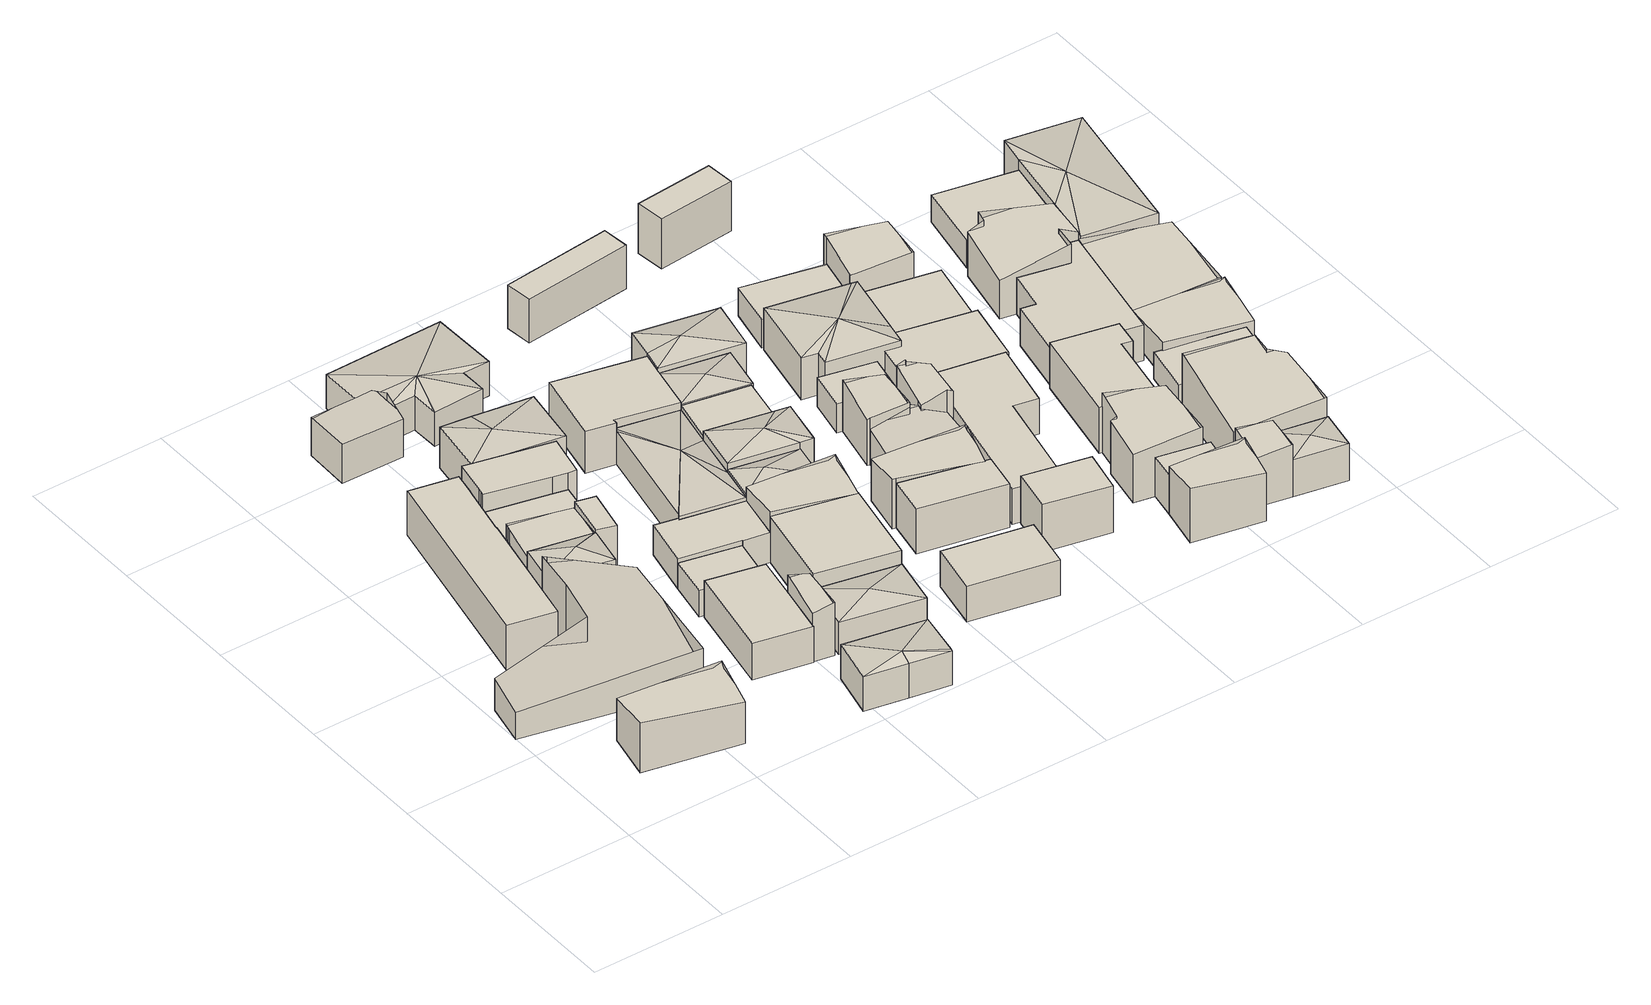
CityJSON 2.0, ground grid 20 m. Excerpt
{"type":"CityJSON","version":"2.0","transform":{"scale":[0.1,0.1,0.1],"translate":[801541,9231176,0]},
"CityObjects":{
"building1":{"type":"Building","attributes":{"Building Type":"Residential","Roof Shape":"gable","Roof Material":"Concrete Glazed Tile","Roof Material Code":1,"Roof Direction":"west","Building Height":6.69,"Roof Slope":25.1,"Footprint Area":105.8,"Solar PV Capacity Low":13.25,"Solar PV Capacity High":17.4,"Solar Annual Energy Low":19101,"Solar Annual Energy High":25174,"Suitable PV Area":79.08},"geometry":[{"type":"MultiSurface","lod":"2.2","boundaries":[[[0,1,2,3]],[[3,2,4,5]],[[2,1,6,4]],[[1,0,7,6]],[[0,3,5,7]],[[5,4,6,7]]]}]},
"building2":{"type":"Building","attributes":{"Building Type":"Residential","Roof Shape":"gable","Roof Material":"Concrete Glazed Tile","Roof Material Code":1,"Roof Direction":"west","Building Height":4.43,"Roof Slope":33.4,"Footprint Area":355.49,"Solar PV Capacity Low":44.51,"Solar PV Capacity High":58.46,"Solar Annual Energy Low":64182,"Solar Annual Energy High":84586,"Suitable PV Area":265.73},"geometry":[{"type":"MultiSurface","lod":"2.2","boundaries":[[[8,9,10,11,12,13,14,15,16]],[[16,15,17,18]],[[15,14,19,17]],[[14,13,20,19]],[[13,12,21,20]],[[12,11,22,21]],[[11,10,23,22]],[[10,9,24,23]],[[9,8,25,24]],[[8,16,18,25]],[[18,17,19,20,21,22,23,24,25]]]}]},
"building3":{"type":"Building","attributes":{"Building Type":"Residential","Roof Shape":"flat","Roof Material":"Clay Tile Shingle","Roof Material Code":3,"Roof Direction":"west","Building Height":7.06,"Roof Slope":10.5,"Footprint Area":215.89,"Solar PV Capacity Low":27.03,"Solar PV Capacity High":35.5,"Solar Annual Energy Low":38977,"Solar Annual Energy High":51369,"Suitable PV Area":161.38},"geometry":[{"type":"MultiSurface","lod":"2.2","boundaries":[[[26,27,28,29,30,31,32,33]],[[33,32,34,35]],[[32,31,36,34]],[[31,30,37,36]],[[30,29,38,37]],[[29,28,39,38]],[[28,27,40,39]],[[27,26,41,40]],[[26,33,35,41]],[[35,34,36,37,38,39,40,41]]]}]},
"building4":{"type":"Building","attributes":{"Building Type":"Residential","Roof Shape":"hip","Roof Material":"Concrete Glazed Tile","Roof Material Code":1,"Roof Direction":"west","Building Height":6.57,"Roof Slope":27.1,"Footprint Area":57.23,"Solar PV Capacity Low":7.17,"Solar PV Capacity High":9.41,"Solar Annual Energy Low":10333,"Solar Annual Energy High":13618,"Suitable PV Area":42.78},"geometry":[{"type":"MultiSurface","lod":"2.2","boundaries":[[[42,9,8,43,44]],[[44,43,45,46]],[[43,8,47,45]],[[8,9,48,47]],[[9,42,49,48]],[[42,44,46,49]],[[46,45,50]],[[45,47,50]],[[47,48,50]],[[48,49,50]],[[49,46,50]]]}]},
"building5":{"type":"Building","attributes":{"Building Type":"Residential","Roof Shape":"gable","Roof Material":"Concrete Glazed Tile","Roof Material Code":1,"Roof Direction":"west","Building Height":5.82,"Roof Slope":25.2,"Footprint Area":61.76,"Solar PV Capacity Low":7.73,"Solar PV Capacity High":10.16,"Solar Annual Energy Low":11151,"Solar Annual Energy High":14696,"Suitable PV Area":46.17},"geometry":[{"type":"MultiSurface","lod":"2.2","boundaries":[[[51,52,53,42,44,54,55]],[[55,54,56,57]],[[54,44,58,56]],[[44,42,59,58]],[[42,53,60,59]],[[53,52,61,60]],[[52,51,62,61]],[[51,55,57,62]],[[57,56,58,59,60,61,62]]]}]},
"building6":{"type":"Building","attributes":{"Building Type":"Residential","Roof Shape":"flat","Roof Material":"Concrete Glazed Tile","Roof Material Code":1,"Roof Direction":"west","Building Height":4.02,"Roof Slope":11.9,"Footprint Area":81.6,"Solar PV Capacity Low":10.22,"Solar PV Capacity High":13.42,"Solar Annual Energy Low":14732,"Solar Annual Energy High":19416,"Suitable PV Area":61},"geometry":[{"type":"MultiSurface","lod":"2.2","boundaries":[[[53,52,51,55,54,63,64,65,66,67,68,29,28,27,26]],[[26,27,69,70]],[[27,28,71,69]],[[28,29,72,71]],[[29,68,73,72]],[[68,67,74,73]],[[67,66,75,74]],[[66,65,76,75]],[[65,64,77,76]],[[64,63,78,77]],[[63,54,79,78]],[[54,55,80,79]],[[55,51,81,80]],[[51,52,82,81]],[[52,53,83,82]],[[53,26,70,83]],[[70,69,71,72,73,74,75,76,77,78,79,80,81,82,83]]]}]},
"building7":{"type":"Building","attributes":{"Building Type":"Residential","Roof Shape":"gable","Roof Material":"Concrete Glazed Tile","Roof Material Code":1,"Roof Direction":"west","Building Height":6.14,"Roof Slope":31.1,"Footprint Area":64.23,"Solar PV Capacity Low":8.04,"Solar PV Capacity High":10.56,"Solar Annual Energy Low":11595,"Solar Annual Energy High":15282,"Suitable PV Area":48.01},"geometry":[{"type":"MultiSurface","lod":"2.2","boundaries":[[[84,85,86,87,88,89]],[[89,88,90,91]],[[88,87,92,90]],[[87,86,93,92]],[[86,85,94,93]],[[85,84,95,94]],[[84,89,91,95]],[[91,90,92,93,94,95]]]}]},
"building8":{"type":"Building","attributes":{"Building Type":"Residential","Roof Shape":"shed","Roof Material":"Concrete Glazed Tile","Roof Material Code":1,"Roof Direction":"west","Building Height":5.7,"Roof Slope":10.2,"Footprint Area":121.26,"Solar PV Capacity Low":15.18,"Solar PV Capacity High":19.94,"Solar Annual Energy Low":21894,"Solar Annual Energy High":28854,"Suitable PV Area":90.65},"geometry":[{"type":"MultiSurface","lod":"2.2","boundaries":[[[96,97,98,99,100,101]],[[101,100,102,103]],[[100,99,104,102]],[[99,98,105,104]],[[98,97,106,105]],[[97,96,107,106]],[[96,101,103,107]],[[103,102,104,105,106,107]]]}]},
"building9":{"type":"Building","attributes":{"Building Type":"Residential","Roof Shape":"shed","Roof Material":"Concrete Glazed Tile","Roof Material Code":1,"Roof Direction":"west","Building Height":6.89,"Roof Slope":18.2,"Footprint Area":19.38,"Solar PV Capacity Low":2.43,"Solar PV Capacity High":3.19,"Solar Annual Energy Low":3499,"Solar Annual Energy High":4611,"Suitable PV Area":14.49},"geometry":[{"type":"MultiSurface","lod":"2.2","boundaries":[[[63,54,44,43,108,109]],[[109,108,110,111]],[[108,43,112,110]],[[43,44,113,112]],[[44,54,114,113]],[[54,63,115,114]],[[63,109,111,115]],[[111,110,112,113,114,115]]]}]},
"building10":{"type":"Building","attributes":{"Building Type":"Residential","Roof Shape":"shed","Roof Material":"Concrete Aluminum Tile","Roof Material Code":2,"Roof Direction":"west","Building Height":6.65,"Roof Slope":12.5,"Footprint Area":84.47,"Solar PV Capacity Low":10.58,"Solar PV Capacity High":13.89,"Solar Annual Energy Low":15250,"Solar Annual Energy High":20098,"Suitable PV Area":63.14},"geometry":[{"type":"MultiSurface","lod":"2.2","boundaries":[[[116,117,68,67,66,65,64,118,119]],[[119,118,120,121]],[[118,64,122,120]],[[64,65,123,122]],[[65,66,124,123]],[[66,67,125,124]],[[67,68,126,125]],[[68,117,127,126]],[[117,116,128,127]],[[116,119,121,128]],[[121,120,122,123,124,125,126,127,128]]]}]},
"building11":{"type":"Building","attributes":{"Building Type":"Residential","Roof Shape":"hip","Roof Material":"Concrete Glazed Tile","Roof Material Code":1,"Roof Direction":"west","Building Height":5.45,"Roof Slope":24.4,"Footprint Area":88.25,"Solar PV Capacity Low":11.05,"Solar PV Capacity High":14.51,"Solar Annual Energy Low":15933,"Solar Annual Energy High":20999,"Suitable PV Area":65.97},"geometry":[{"type":"MultiSurface","lod":"2.2","boundaries":[[[129,130,131,132,133,134]],[[134,133,135,136]],[[133,132,137,135]],[[132,131,138,137]],[[131,130,139,138]],[[130,129,140,139]],[[129,134,136,140]],[[136,135,141]],[[135,137,141]],[[137,138,141]],[[138,139,141]],[[139,140,141]],[[140,136,141]]]}]},
"building12":{"type":"Building","attributes":{"Building Type":"Residential","Roof Shape":"gable","Roof Material":"Concrete Glazed Tile","Roof Material Code":1,"Roof Direction":"west","Building Height":7.85,"Roof Slope":25.3,"Footprint Area":23.07,"Solar PV Capacity Low":2.89,"Solar PV Capacity High":3.79,"Solar Annual Energy Low":4166,"Solar Annual Energy High":5490,"Suitable PV Area":17.25},"geometry":[{"type":"MultiSurface","lod":"2.2","boundaries":[[[99,142,143,100]],[[100,143,144,145]],[[143,142,146,144]],[[142,99,147,146]],[[99,100,145,147]],[[144,146,147,145]]]}]},
"building13":{"type":"Building","attributes":{"Building Type":"Residential","Roof Shape":"shed","Roof Material":"Clay Tile Shingle","Roof Material Code":3,"Roof Direction":"west","Building Height":4.04,"Roof Slope":15.4,"Footprint Area":56.49,"Solar PV Capacity Low":7.07,"Solar PV Capacity High":9.29,"Solar Annual Energy Low":10199,"Solar Annual Energy High":13441,"Suitable PV Area":42.23},"geometry":[{"type":"MultiSurface","lod":"2.2","boundaries":[[[148,149,150,151]],[[151,150,152,153]],[[150,149,154,152]],[[149,148,155,154]],[[148,151,153,155]],[[153,152,154,155]]]}]},
"building14":{"type":"Building","attributes":{"Building Type":"Residential","Roof Shape":"hip","Roof Material":"Concrete Glazed Tile","Roof Material Code":1,"Roof Direction":"west","Building Height":6.58,"Roof Slope":21.3,"Footprint Area":118.36,"Solar PV Capacity Low":14.82,"Solar PV Capacity High":19.46,"Solar Annual Energy Low":21368,"Solar Annual Energy High":28162,"Suitable PV Area":88.47},"geometry":[{"type":"MultiSurface","lod":"2.2","boundaries":[[[116,156,157,158,159]],[[159,158,160,161]],[[158,157,162,160]],[[157,156,163,162]],[[156,116,164,163]],[[116,159,161,164]],[[161,160,165]],[[160,162,165]],[[162,163,165]],[[163,164,165]],[[164,161,165]]]}]},
"building15":{"type":"Building","attributes":{"Building Type":"Residential","Roof Shape":"flat","Roof Material":"Concrete Glazed Tile","Roof Material Code":1,"Roof Direction":"west","Building Height":4.78,"Roof Slope":14.8,"Footprint Area":93.23,"Solar PV Capacity Low":11.67,"Solar PV Capacity High":15.33,"Solar Annual Energy Low":16832,"Solar Annual Energy High":22184,"Suitable PV Area":69.69},"geometry":[{"type":"MultiSurface","lod":"2.2","boundaries":[[[166,167,168,169,170,148,151,171]],[[171,151,172,173]],[[151,148,174,172]],[[148,170,175,174]],[[170,169,176,175]],[[169,168,177,176]],[[168,167,178,177]],[[167,166,179,178]],[[166,171,173,179]],[[173,172,174,175,176,177,178,179]]]}]},
"building16":{"type":"Building","attributes":{"Building Type":"Residential","Roof Shape":"hip","Roof Material":"Concrete Glazed Tile","Roof Material Code":1,"Roof Direction":"west","Building Height":5.08,"Roof Slope":22,"Footprint Area":92.69,"Solar PV Capacity Low":11.61,"Solar PV Capacity High":15.24,"Solar Annual Energy Low":16734,"Solar Annual Energy High":22054,"Suitable PV Area":69.28},"geometry":[{"type":"MultiSurface","lod":"2.2","boundaries":[[[180,181,182,183]],[[183,182,184,185]],[[182,181,186,184]],[[181,180,187,186]],[[180,183,185,187]],[[185,184,188]],[[184,186,188]],[[186,187,188]],[[187,185,188]]]}]},
"building17":{"type":"Building","attributes":{"Building Type":"Residential","Roof Shape":"hip","Roof Material":"Concrete Glazed Tile","Roof Material Code":1,"Roof Direction":"west","Building Height":5.54,"Roof Slope":21.5,"Footprint Area":207.56,"Solar PV Capacity Low":25.99,"Solar PV Capacity High":34.13,"Solar Annual Energy Low":37474,"Solar Annual Energy High":49387,"Suitable PV Area":155.15},"geometry":[{"type":"MultiSurface","lod":"2.2","boundaries":[[[189,190,191,192,193,88,87,86,194,195]],[[195,194,196,197]],[[194,86,198,196]],[[86,87,199,198]],[[87,88,200,199]],[[88,193,201,200]],[[193,192,202,201]],[[192,191,203,202]],[[191,190,204,203]],[[190,189,205,204]],[[189,195,197,205]],[[197,196,206]],[[196,198,206]],[[198,199,206]],[[199,200,206]],[[200,201,206]],[[201,202,206]],[[202,203,206]],[[203,204,206]],[[204,205,206]],[[205,197,206]]]}]},
"building18":{"type":"Building","attributes":{"Building Type":"Residential","Roof Shape":"shed","Roof Material":"Concrete Glazed Tile","Roof Material Code":1,"Roof Direction":"west","Building Height":7.16,"Roof Slope":13,"Footprint Area":160.78,"Solar PV Capacity Low":20.13,"Solar PV Capacity High":26.44,"Solar Annual Energy Low":29027,"Solar Annual Energy High":38256,"Suitable PV Area":120.18},"geometry":[{"type":"MultiSurface","lod":"2.2","boundaries":[[[207,166,180,208,209]],[[209,208,210,211]],[[208,180,212,210]],[[180,166,213,212]],[[166,207,214,213]],[[207,209,211,214]],[[210,212,213,214,211]]]}]},
"building19":{"type":"Building","attributes":{"Building Type":"Residential","Roof Shape":"hip","Roof Material":"Concrete Glazed Tile","Roof Material Code":1,"Roof Direction":"west","Building Height":5.3,"Roof Slope":27.3,"Footprint Area":182.98,"Solar PV Capacity Low":22.91,"Solar PV Capacity High":30.09,"Solar Annual Energy Low":33035,"Solar Annual Energy High":43538,"Suitable PV Area":136.77},"geometry":[{"type":"MultiSurface","lod":"2.2","boundaries":[[[215,216,217,169,168,167,218,219,220]],[[220,219,221,222]],[[219,218,223,221]],[[218,167,224,223]],[[167,168,225,224]],[[168,169,226,225]],[[169,217,227,226]],[[217,216,228,227]],[[216,215,229,228]],[[215,220,222,229]],[[222,221,230]],[[221,223,230]],[[223,224,230]],[[224,225,230]],[[225,226,230]],[[226,227,230]],[[227,228,230]],[[228,229,230]],[[229,222,230]]]}]},
"building20":{"type":"Building","attributes":{"Building Type":"Residential","Roof Shape":"gable","Roof Material":"Concrete Glazed Tile","Roof Material Code":1,"Roof Direction":"west","Building Height":6.99,"Roof Slope":26.6,"Footprint Area":88.4,"Solar PV Capacity Low":11.07,"Solar PV Capacity High":14.54,"Solar Annual Energy Low":15960,"Solar Annual Energy High":21034,"Suitable PV Area":66.08},"geometry":[{"type":"MultiSurface","lod":"2.2","boundaries":[[[231,167,166,209]],[[209,166,232,233]],[[166,167,234,232]],[[167,231,235,234]],[[231,209,233,235]],[[233,232,234,235]]]}]},
"building21":{"type":"Building","attributes":{"Building Type":"Residential","Roof Shape":"shed","Roof Material":"Concrete Aluminum Tile","Roof Material Code":2,"Roof Direction":"west","Building Height":6.49,"Roof Slope":10.9,"Footprint Area":142.57,"Solar PV Capacity Low":17.85,"Solar PV Capacity High":23.45,"Solar Annual Energy Low":25741,"Solar Annual Energy High":33924,"Suitable PV Area":106.57},"geometry":[{"type":"MultiSurface","lod":"2.2","boundaries":[[[217,216,215,220,236,237,238,239]],[[239,238,240,241]],[[238,237,242,240]],[[237,236,243,242]],[[236,220,244,243]],[[220,215,245,244]],[[215,216,246,245]],[[216,217,247,246]],[[217,239,241,247]],[[241,240,242,243,244,245,246,247]]]}]},
"building22":{"type":"Building","attributes":{"Building Type":"Residential","Roof Shape":"hip","Roof Material":"Concrete Glazed Tile","Roof Material Code":1,"Roof Direction":"west","Building Height":5.78,"Roof Slope":25.3,"Footprint Area":56.94,"Solar PV Capacity Low":7.13,"Solar PV Capacity High":9.36,"Solar Annual Energy Low":10280,"Solar Annual Energy High":13549,"Suitable PV Area":42.56},"geometry":[{"type":"MultiSurface","lod":"2.2","boundaries":[[[167,248,249,218]],[[218,249,250,251]],[[249,248,252,250]],[[248,167,253,252]],[[167,218,251,253]],[[251,250,254]],[[250,252,254]],[[252,253,254]],[[253,251,254]]]}]},
"building23":{"type":"Building","attributes":{"Building Type":"Residential","Roof Shape":"flat","Roof Material":"Concrete Aluminum Tile","Roof Material Code":2,"Roof Direction":"west","Building Height":5.65,"Roof Slope":5.9,"Footprint Area":103.56,"Solar PV Capacity Low":12.97,"Solar PV Capacity High":17.03,"Solar Annual Energy Low":18697,"Solar Annual Energy High":24641,"Suitable PV Area":77.41},"geometry":[{"type":"MultiSurface","lod":"2.2","boundaries":[[[255,256,257,258]],[[258,257,259,260]],[[257,256,261,259]],[[256,255,262,261]],[[255,258,260,262]],[[260,259,261,262]]]}]},
"building24":{"type":"Building","attributes":{"Building Type":"Residential","Roof Shape":"hip","Roof Material":"Clay Tile Shingle","Roof Material Code":3,"Roof Direction":"west","Building Height":6.78,"Roof Slope":28.6,"Footprint Area":86.03,"Solar PV Capacity Low":10.77,"Solar PV Capacity High":14.15,"Solar Annual Energy Low":15532,"Solar Annual Energy High":20470,"Suitable PV Area":64.31},"geometry":[{"type":"MultiSurface","lod":"2.2","boundaries":[[[263,219,218,249,264,265]],[[265,264,266,267]],[[264,249,268,266]],[[249,218,269,268]],[[218,219,270,269]],[[219,263,271,270]],[[263,265,267,271]],[[267,266,272]],[[266,268,272]],[[268,269,272]],[[269,270,272]],[[270,271,272]],[[271,267,272]]]}]},
"building25":{"type":"Building","attributes":{"Building Type":"Residential","Roof Shape":"flat","Roof Material":"Clay Tile Shingle","Roof Material Code":3,"Roof Direction":"west","Building Height":6,"Roof Slope":7.5,"Footprint Area":67.59,"Solar PV Capacity Low":8.46,"Solar PV Capacity High":11.11,"Solar Annual Energy Low":12202,"Solar Annual Energy High":16082,"Suitable PV Area":50.52},"geometry":[{"type":"MultiSurface","lod":"2.2","boundaries":[[[215,219,263,273]],[[273,263,274,275]],[[263,219,276,274]],[[219,215,277,276]],[[215,273,275,277]],[[275,274,276,277]]]}]},
"building26":{"type":"Building","attributes":{"Building Type":"Residential","Roof Shape":"hip","Roof Material":"Concrete Glazed Tile","Roof Material Code":1,"Roof Direction":"west","Building Height":6.05,"Roof Slope":22.8,"Footprint Area":70.48,"Solar PV Capacity Low":8.82,"Solar PV Capacity High":11.59,"Solar Annual Energy Low":12725,"Solar Annual Energy High":16770,"Suitable PV Area":52.68},"geometry":[{"type":"MultiSurface","lod":"2.2","boundaries":[[[236,220,278,279]],[[279,278,280,281]],[[278,220,282,280]],[[220,236,283,282]],[[236,279,281,283]],[[281,280,284]],[[280,282,284]],[[282,283,284]],[[283,281,284]]]}]},
"building27":{"type":"Building","attributes":{"Building Type":"Residential","Roof Shape":"shed","Roof Material":"Concrete Glazed Tile","Roof Material Code":1,"Roof Direction":"west","Building Height":6.94,"Roof Slope":17.4,"Footprint Area":75.15,"Solar PV Capacity Low":9.41,"Solar PV Capacity High":12.36,"Solar Annual Energy Low":13567,"Solar Annual Energy High":17881,"Suitable PV Area":56.17},"geometry":[{"type":"MultiSurface","lod":"2.2","boundaries":[[[285,286,287,288,289]],[[289,288,290,291]],[[288,287,292,290]],[[287,286,293,292]],[[286,285,294,293]],[[285,289,291,294]],[[291,290,292,293,294]]]}]},
"building28":{"type":"Building","attributes":{"Building Type":"Residential","Roof Shape":"gable","Roof Material":"Concrete Glazed Tile","Roof Material Code":1,"Roof Direction":"west","Building Height":6.67,"Roof Slope":28.4,"Footprint Area":82.58,"Solar PV Capacity Low":10.34,"Solar PV Capacity High":13.58,"Solar Annual Energy Low":14909,"Solar Annual Energy High":19649,"Suitable PV Area":61.73},"geometry":[{"type":"MultiSurface","lod":"2.2","boundaries":[[[295,296,297,286,285,298,299,300]],[[300,299,301,302]],[[299,298,303,301]],[[298,285,304,303]],[[285,286,305,304]],[[286,297,306,305]],[[297,296,307,306]],[[296,295,308,307]],[[295,300,302,308]],[[302,301,303,304,305,306,307,308]]]}]},
"building29":{"type":"Building","attributes":{"Building Type":"Residential","Roof Shape":"hip","Roof Material":"Clay Tile Shingle","Roof Material Code":3,"Roof Direction":"west","Building Height":6.92,"Roof Slope":23.6,"Footprint Area":96.58,"Solar PV Capacity Low":12.09,"Solar PV Capacity High":15.88,"Solar Annual Energy Low":17437,"Solar Annual Energy High":22980,"Suitable PV Area":72.19},"geometry":[{"type":"MultiSurface","lod":"2.2","boundaries":[[[309,237,236,310,311]],[[311,310,312,313]],[[310,236,314,312]],[[236,237,315,314]],[[237,309,316,315]],[[309,311,313,316]],[[313,312,317]],[[312,314,317]],[[314,315,317]],[[315,316,317]],[[316,313,317]]]}]},
"building30":{"type":"Building","attributes":{"Building Type":"Residential","Roof Shape":"flat","Roof Material":"Concrete Glazed Tile","Roof Material Code":1,"Roof Direction":"west","Building Height":6.98,"Roof Slope":9.2,"Footprint Area":66.19,"Solar PV Capacity Low":8.29,"Solar PV Capacity High":10.88,"Solar Annual Energy Low":11950,"Solar Annual Energy High":15749,"Suitable PV Area":49.48},"geometry":[{"type":"MultiSurface","lod":"2.2","boundaries":[[[318,319,320,321]],[[321,320,322,323]],[[320,319,324,322]],[[319,318,325,324]],[[318,321,323,325]],[[323,322,324,325]]]}]},
"building31":{"type":"Building","attributes":{"Building Type":"Residential","Roof Shape":"gable","Roof Material":"Concrete Glazed Tile","Roof Material Code":1,"Roof Direction":"west","Building Height":5.05,"Roof Slope":34.6,"Footprint Area":72.7,"Solar PV Capacity Low":9.1,"Solar PV Capacity High":11.96,"Solar Annual Energy Low":13125,"Solar Annual Energy High":17298,"Suitable PV Area":54.34},"geometry":[{"type":"MultiSurface","lod":"2.2","boundaries":[[[326,327,328,295,300,299,329,330,331,332]],[[332,331,333,334]],[[331,330,335,333]],[[330,329,336,335]],[[329,299,337,336]],[[299,300,338,337]],[[300,295,339,338]],[[295,328,340,339]],[[328,327,341,340]],[[327,326,342,341]],[[326,332,334,342]],[[334,333,335,336,337,338,339,340,341,342]]]}]},
"building32":{"type":"Building","attributes":{"Building Type":"Residential","Roof Shape":"gable","Roof Material":"Concrete Glazed Tile","Roof Material Code":1,"Roof Direction":"west","Building Height":7.26,"Roof Slope":34.9,"Footprint Area":44.49,"Solar PV Capacity Low":5.57,"Solar PV Capacity High":7.32,"Solar Annual Energy Low":8032,"Solar Annual Energy High":10586,"Suitable PV Area":33.26},"geometry":[{"type":"MultiSurface","lod":"2.2","boundaries":[[[343,344,328,327,326,345]],[[345,326,346,347]],[[326,327,348,346]],[[327,328,349,348]],[[328,344,350,349]],[[344,343,351,350]],[[343,345,347,351]],[[347,346,348,349,350,351]]]}]},
"building33":{"type":"Building","attributes":{"Building Type":"Residential","Roof Shape":"shed","Roof Material":"Concrete Glazed Tile","Roof Material Code":1,"Roof Direction":"west","Building Height":7.5,"Roof Slope":10.8,"Footprint Area":64.25,"Solar PV Capacity Low":8.05,"Solar PV Capacity High":10.57,"Solar Annual Energy Low":11601,"Solar Annual Energy High":15289,"Suitable PV Area":48.03},"geometry":[{"type":"MultiSurface","lod":"2.2","boundaries":[[[352,353,354,355]],[[355,354,356,357]],[[354,353,358,356]],[[353,352,359,358]],[[352,355,357,359]],[[357,356,358,359]]]}]},
"building34":{"type":"Building","attributes":{"Building Type":"Residential","Roof Shape":"shed","Roof Material":"Concrete Glazed Tile","Roof Material Code":1,"Roof Direction":"west","Building Height":4.59,"Roof Slope":10.4,"Footprint Area":49.31,"Solar PV Capacity Low":6.17,"Solar PV Capacity High":8.11,"Solar Annual Energy Low":8902,"Solar Annual Energy High":11733,"Suitable PV Area":36.86},"geometry":[{"type":"MultiSurface","lod":"2.2","boundaries":[[[360,361,362,363]],[[363,362,364,365]],[[362,361,366,364]],[[361,360,367,366]],[[360,363,365,367]],[[365,364,366,367]]]}]},
"building35":{"type":"Building","attributes":{"Building Type":"Residential","Roof Shape":"gable","Roof Material":"Concrete Glazed Tile","Roof Material Code":1,"Roof Direction":"west","Building Height":7.29,"Roof Slope":32,"Footprint Area":32.22,"Solar PV Capacity Low":4.03,"Solar PV Capacity High":5.3,"Solar Annual Energy Low":5817,"Solar Annual Energy High":7666,"Suitable PV Area":24.08},"geometry":[{"type":"MultiSurface","lod":"2.2","boundaries":[[[332,331,330,368,369,370,371,362]],[[362,371,372,373]],[[371,370,374,372]],[[370,369,375,374]],[[369,368,376,375]],[[368,377,376]],[[368,330,378,377]],[[330,331,379,378]],[[331,332,380,379]],[[332,362,373,380]],[[373,372,374,375,376,377,378,379,380]]]}]},
"building36":{"type":"Building","attributes":{"Building Type":"Residential","Roof Shape":"flat","Roof Material":"Concrete Glazed Tile","Roof Material Code":1,"Roof Direction":"west","Building Height":5.69,"Roof Slope":7.1,"Footprint Area":215.66,"Solar PV Capacity Low":27,"Solar PV Capacity High":35.46,"Solar Annual Energy Low":38935,"Solar Annual Energy High":51314,"Suitable PV Area":161.2},"geometry":[{"type":"MultiSurface","lod":"2.2","boundaries":[[[381,369,368,382,383,384,385]],[[385,384,386,387]],[[384,383,388,386]],[[383,382,389,388]],[[382,368,390,389]],[[368,369,391,390]],[[369,381,392,391]],[[381,385,387,392]],[[387,386,388,389,390,391,392]]]}]},
"building37":{"type":"Building","attributes":{"Building Type":"Residential","Roof Shape":"hip","Roof Material":"Clay Tile Shingle","Roof Material Code":3,"Roof Direction":"west","Building Height":6.66,"Roof Slope":27.1,"Footprint Area":166.88,"Solar PV Capacity Low":20.89,"Solar PV Capacity High":27.44,"Solar Annual Energy Low":30129,"Solar Annual Energy High":39707,"Suitable PV Area":124.74},"geometry":[{"type":"MultiSurface","lod":"2.2","boundaries":[[[393,394,395,396,397,398,399,400]],[[400,399,401,402]],[[399,398,403,401]],[[398,397,404,403]],[[397,396,405,404]],[[396,395,406,405]],[[395,394,407,406]],[[394,393,408,407]],[[393,400,402,408]],[[402,401,409]],[[401,403,409]],[[403,404,409]],[[404,405,409]],[[405,406,409]],[[406,407,409]],[[407,408,409]],[[408,402,409]]]}]},
"building38":{"type":"Building","attributes":{"Building Type":"Residential","Roof Shape":"shed","Roof Material":"Clay Tile Shingle","Roof Material Code":3,"Roof Direction":"west","Building Height":4.37,"Roof Slope":10.6,"Footprint Area":86.73,"Solar PV Capacity Low":10.86,"Solar PV Capacity High":14.26,"Solar Annual Energy Low":15659,"Solar Annual Energy High":20638,"Suitable PV Area":64.83},"geometry":[{"type":"MultiSurface","lod":"2.2","boundaries":[[[410,411,412,413]],[[413,412,414,415]],[[412,411,416,414]],[[411,410,417,416]],[[410,413,415,417]],[[415,414,416,417]]]}]},
"building39":{"type":"Building","attributes":{"Building Type":"Residential","Roof Shape":"gable","Roof Material":"Concrete Glazed Tile","Roof Material Code":1,"Roof Direction":"west","Building Height":7.66,"Roof Slope":32,"Footprint Area":67.61,"Solar PV Capacity Low":8.46,"Solar PV Capacity High":11.12,"Solar Annual Energy Low":12206,"Solar Annual Energy High":16086,"Suitable PV Area":50.54},"geometry":[{"type":"MultiSurface","lod":"2.2","boundaries":[[[418,419,420,421]],[[421,420,422,423]],[[420,419,424,422]],[[419,418,425,424]],[[418,421,423,425]],[[423,422,424,425]]]}]},
"building40":{"type":"Building","attributes":{"Building Type":"Residential","Roof Shape":"shed","Roof Material":"Concrete Glazed Tile","Roof Material Code":1,"Roof Direction":"west","Building Height":6.19,"Roof Slope":14.9,"Footprint Area":31.23,"Solar PV Capacity Low":3.91,"Solar PV Capacity High":5.14,"Solar Annual Energy Low":5638,"Solar Annual Energy High":7431,"Suitable PV Area":23.34},"geometry":[{"type":"MultiSurface","lod":"2.2","boundaries":[[[426,418,427,428]],[[428,427,429,430]],[[427,418,431,429]],[[418,426,432,431]],[[426,428,430,432]],[[430,429,431,432]]]}]},
"building41":{"type":"Building","attributes":{"Building Type":"Residential","Roof Shape":"shed","Roof Material":"Concrete Glazed Tile","Roof Material Code":1,"Roof Direction":"west","Building Height":5.51,"Roof Slope":14,"Footprint Area":135.41,"Solar PV Capacity Low":16.95,"Solar PV Capacity High":22.27,"Solar Annual Energy Low":24448,"Solar Annual Energy High":32220,"Suitable PV Area":101.22},"geometry":[{"type":"MultiSurface","lod":"2.2","boundaries":[[[433,371,370,369,381,434,435]],[[435,434,436,437]],[[434,381,438,436]],[[381,369,391,438]],[[369,370,439,391]],[[370,371,440,439]],[[371,433,441,440]],[[433,435,437,441]],[[437,436,438,391,439,440,441]]]}]},
"building42":{"type":"Building","attributes":{"Building Type":"Residential","Roof Shape":"gable","Roof Material":"Concrete Glazed Tile","Roof Material Code":1,"Roof Direction":"west","Building Height":7.8,"Roof Slope":33.1,"Footprint Area":103.34,"Solar PV Capacity Low":12.94,"Solar PV Capacity High":16.99,"Solar Annual Energy Low":18658,"Solar Annual Energy High":24590,"Suitable PV Area":77.25},"geometry":[{"type":"MultiSurface","lod":"2.2","boundaries":[[[442,443,444,445,446,447]],[[447,446,448,449]],[[446,445,450,448]],[[445,444,451,450]],[[444,443,452,451]],[[443,442,453,452]],[[442,447,449,453]],[[449,448,450,451,452,453]]]}]},
"building43":{"type":"Building","attributes":{"Building Type":"Residential","Roof Shape":"shed","Roof Material":"Concrete Glazed Tile","Roof Material Code":1,"Roof Direction":"west","Building Height":7.88,"Roof Slope":14.7,"Footprint Area":51.06,"Solar PV Capacity Low":6.39,"Solar PV Capacity High":8.4,"Solar Annual Energy Low":9218,"Solar Annual Energy High":12149,"Suitable PV Area":38.17},"geometry":[{"type":"MultiSurface","lod":"2.2","boundaries":[[[454,455,456,457]],[[457,456,458,459]],[[456,455,460,458]],[[455,454,461,460]],[[454,457,459,461]],[[459,458,460,461]]]}]},
"building44":{"type":"Building","attributes":{"Building Type":"Residential","Roof Shape":"flat","Roof Material":"Concrete Glazed Tile","Roof Material Code":1,"Roof Direction":"west","Building Height":4.65,"Roof Slope":14,"Footprint Area":120.28,"Solar PV Capacity Low":15.06,"Solar PV Capacity High":19.78,"Solar Annual Energy Low":21716,"Solar Annual Energy High":28620,"Suitable PV Area":89.91},"geometry":[{"type":"MultiSurface","lod":"2.2","boundaries":[[[462,393,400,399,463,464]],[[464,463,465,466]],[[463,399,467,465]],[[399,400,468,467]],[[400,393,469,468]],[[393,462,470,469]],[[462,464,466,470]],[[466,465,467,468,469,470]]]}]},
"building45":{"type":"Building","attributes":{"Building Type":"Residential","Roof Shape":"gable","Roof Material":"Concrete Glazed Tile","Roof Material Code":1,"Roof Direction":"west","Building Height":7.93,"Roof Slope":26.1,"Footprint Area":31.99,"Solar PV Capacity Low":4.01,"Solar PV Capacity High":5.26,"Solar Annual Energy Low":5775,"Solar Annual Energy High":7612,"Suitable PV Area":23.91},"geometry":[{"type":"MultiSurface","lod":"2.2","boundaries":[[[471,472,473,474]],[[474,473,475,476]],[[473,472,477,475]],[[472,471,478,477]],[[471,474,476,478]],[[476,475,477,478]]]}]},
"building46":{"type":"Building","attributes":{"Building Type":"Residential","Roof Shape":"shed","Roof Material":"Concrete Glazed Tile","Roof Material Code":1,"Roof Direction":"west","Building Height":7.12,"Roof Slope":14.8,"Footprint Area":126.15,"Solar PV Capacity Low":15.79,"Solar PV Capacity High":20.74,"Solar Annual Energy Low":22775,"Solar Annual Energy High":30015,"Suitable PV Area":94.29},"geometry":[{"type":"MultiSurface","lod":"2.2","boundaries":[[[479,480,481,482,483,484]],[[484,483,485,486]],[[483,482,487,485]],[[482,481,488,487]],[[481,480,489,488]],[[480,479,490,489]],[[479,484,486,490]],[[486,485,487,488,489,490]]]}]},
"building47":{"type":"Building","attributes":{"Building Type":"Residential","Roof Shape":"gable","Roof Material":"Clay Tile Shingle","Roof Material Code":3,"Roof Direction":"west","Building Height":7.84,"Roof Slope":31.9,"Footprint Area":71.38,"Solar PV Capacity Low":8.94,"Solar PV Capacity High":11.74,"Solar Annual Energy Low":12888,"Solar Annual Energy High":16985,"Suitable PV Area":53.36},"geometry":[{"type":"MultiSurface","lod":"2.2","boundaries":[[[491,411,410,462,492,493]],[[493,492,494,495]],[[492,462,496,494]],[[462,410,497,496]],[[410,411,498,497]],[[411,491,499,498]],[[491,493,495,499]],[[495,494,496,497,498,499]]]}]},
"building48":{"type":"Building","attributes":{"Building Type":"Residential","Roof Shape":"hip","Roof Material":"Concrete Glazed Tile","Roof Material Code":1,"Roof Direction":"west","Building Height":5.94,"Roof Slope":20.5,"Footprint Area":47.6,"Solar PV Capacity Low":5.96,"Solar PV Capacity High":7.83,"Solar Annual Energy Low":8593,"Solar Annual Energy High":11325,"Suitable PV Area":35.58},"geometry":[{"type":"MultiSurface","lod":"2.2","boundaries":[[[474,473,500,501]],[[501,500,502,503]],[[500,473,504,502]],[[473,474,505,504]],[[474,501,503,505]],[[503,502,506]],[[502,504,506]],[[504,505,506]],[[505,503,506]]]}]},
"building49":{"type":"Building","attributes":{"Building Type":"Residential","Roof Shape":"gable","Roof Material":"Concrete Glazed Tile","Roof Material Code":1,"Roof Direction":"west","Building Height":7.56,"Roof Slope":32,"Footprint Area":188.74,"Solar PV Capacity Low":23.63,"Solar PV Capacity High":31.04,"Solar Annual Energy Low":34076,"Solar Annual Energy High":44909,"Suitable PV Area":141.08},"geometry":[{"type":"MultiSurface","lod":"2.2","boundaries":[[[507,508,509,510,511,512]],[[512,511,513,514]],[[511,510,515,513]],[[510,509,516,515]],[[509,508,517,516]],[[508,507,518,517]],[[507,512,514,518]],[[514,513,515,516,517,518]]]}]},
"building50":{"type":"Building","attributes":{"Building Type":"Residential","Roof Shape":"shed","Roof Material":"Concrete Glazed Tile","Roof Material Code":1,"Roof Direction":"west","Building Height":5.61,"Roof Slope":14.7,"Footprint Area":193.03,"Solar PV Capacity Low":24.17,"Solar PV Capacity High":31.74,"Solar Annual Energy Low":34851,"Solar Annual Energy High":45930,"Suitable PV Area":144.29},"geometry":[{"type":"MultiSurface","lod":"2.2","boundaries":[[[519,520,521,522,523,524,525,526]],[[526,525,527,528]],[[525,524,529,527]],[[524,523,530,529]],[[523,522,531,530]],[[522,521,532,531]],[[521,520,533,532]],[[520,519,534,533]],[[519,526,528,534]],[[528,527,529,530,531,532,533,534]]]}]},
"building51":{"type":"Building","attributes":{"Building Type":"Residential","Roof Shape":"shed","Roof Material":"Concrete Glazed Tile","Roof Material Code":1,"Roof Direction":"west","Building Height":4.08,"Roof Slope":13.6,"Footprint Area":93.47,"Solar PV Capacity Low":11.7,"Solar PV Capacity High":15.37,"Solar Annual Energy Low":16875,"Solar Annual Energy High":22240,"Suitable PV Area":69.87},"geometry":[{"type":"MultiSurface","lod":"2.2","boundaries":[[[535,536,508,507,537,538]],[[538,537,539,540]],[[537,507,541,539]],[[507,508,542,541]],[[508,536,543,542]],[[536,535,544,543]],[[535,538,540,544]],[[540,539,541,542,543,544]]]}]},
"building52":{"type":"Building","attributes":{"Building Type":"Residential","Roof Shape":"gable","Roof Material":"Concrete Glazed Tile","Roof Material Code":1,"Roof Direction":"west","Building Height":6.2,"Roof Slope":33.3,"Footprint Area":129.96,"Solar PV Capacity Low":16.27,"Solar PV Capacity High":21.37,"Solar Annual Energy Low":23463,"Solar Annual Energy High":30922,"Suitable PV Area":97.14},"geometry":[{"type":"MultiSurface","lod":"2.2","boundaries":[[[521,520,519,545,546,547,548,549]],[[549,548,550,551]],[[548,547,552,550]],[[547,546,553,552]],[[546,545,554,553]],[[545,519,555,554]],[[519,520,556,555]],[[520,521,557,556]],[[521,549,551,557]],[[551,550,552,553,554,555,556,557]]]}]},
"building53":{"type":"Building","attributes":{"Building Type":"Residential","Roof Shape":"gable","Roof Material":"Concrete Glazed Tile","Roof Material Code":1,"Roof Direction":"west","Building Height":4.63,"Roof Slope":25.1,"Footprint Area":110.5,"Solar PV Capacity Low":13.84,"Solar PV Capacity High":18.17,"Solar Annual Energy Low":19950,"Solar Annual Energy High":26293,"Suitable PV Area":82.6},"geometry":[{"type":"MultiSurface","lod":"2.2","boundaries":[[[558,559,560,561,562]],[[562,561,563,564]],[[561,560,565,563]],[[560,559,566,565]],[[559,558,567,566]],[[558,562,564,567]],[[564,563,565,566,567]]]}]},
"building54":{"type":"Building","attributes":{"Building Type":"Residential","Roof Shape":"shed","Roof Material":"Clay Tile Shingle","Roof Material Code":3,"Roof Direction":"west","Building Height":4.06,"Roof Slope":13.5,"Footprint Area":128.39,"Solar PV Capacity Low":16.07,"Solar PV Capacity High":21.11,"Solar Annual Energy Low":23179,"Solar Annual Energy High":30548,"Suitable PV Area":95.97},"geometry":[{"type":"MultiSurface","lod":"2.2","boundaries":[[[546,545,568,569,570,571]],[[571,570,572,573]],[[570,569,574,572]],[[569,568,575,574]],[[568,545,576,575]],[[545,546,577,576]],[[546,571,573,577]],[[573,572,574,575,576,577]]]}]},
"building55":{"type":"Building","attributes":{"Building Type":"Residential","Roof Shape":"gable","Roof Material":"Concrete Glazed Tile","Roof Material Code":1,"Roof Direction":"west","Building Height":4.07,"Roof Slope":33.9,"Footprint Area":190.63,"Solar PV Capacity Low":23.87,"Solar PV Capacity High":31.35,"Solar Annual Energy Low":34417,"Solar Annual Energy High":45359,"Suitable PV Area":142.5},"geometry":[{"type":"MultiSurface","lod":"2.2","boundaries":[[[519,578,562,561,579]],[[579,561,580,581]],[[561,562,582,580]],[[562,578,583,582]],[[578,519,584,583]],[[519,579,581,584]],[[581,580,582,583,584]]]}]},
"building56":{"type":"Building","attributes":{"Building Type":"Residential","Roof Shape":"hip","Roof Material":"Concrete Glazed Tile","Roof Material Code":1,"Roof Direction":"west","Building Height":5.83,"Roof Slope":21.2,"Footprint Area":238.52,"Solar PV Capacity Low":29.86,"Solar PV Capacity High":39.22,"Solar Annual Energy Low":43063,"Solar Annual Energy High":56753,"Suitable PV Area":178.29},"geometry":[{"type":"MultiSurface","lod":"2.2","boundaries":[[[585,569,568,586,587,588]],[[588,587,589,590]],[[587,586,591,589]],[[586,568,592,591]],[[568,569,593,592]],[[569,585,594,593]],[[585,588,590,594]],[[590,589,595]],[[589,591,595]],[[591,592,595]],[[592,593,595]],[[593,594,595]],[[594,590,595]]]}]}
},
"vertices":[
[102,165,0],[87,94,0],[229,64,0],[244,135,0],[229,64,67],[244,135,80],[87,94,80],[102,165,67],
[269,395,0],[176,416,0],[170,417,0],[154,344,0],[139,278,0],[14,305,0],[0,241,0],[252,185,0],[297,389,0],[252,185,65],[297,389,44],[0,241,44],[14,305,51],[139,278,109],[154,344,111],[170,417,103],[176,416,100],[269,395,57],
[182,530,0],[182,534,0],[197,604,0],[199,612,0],[205,643,0],[135,658,0],[74,363,0],[144,348,0],[74,363,71],[144,348,71],[135,658,71],[205,643,71],[199,612,71],[197,604,71],[182,534,71],[182,530,71],
[188,474,0],[281,454,0],[281,455,0],[281,454,66],[281,455,66],[269,395,66],[176,416,66],[188,474,66],[239,439,73],
[202,538,0],[200,531,0],[199,526,0],[294,517,0],[294,519,0],[294,517,58],[294,519,58],[281,455,63],[188,474,58],[199,526,62],[200,531,62],[202,538,63],
[313,513,0],[324,572,0],[303,577,0],[209,598,0],[210,602,0],[212,609,0],[182,534,40],[182,530,40],[197,604,40],[199,612,40],[212,609,40],[210,602,40],[209,598,40],[303,577,40],[324,572,40],[313,513,40],[294,517,40],[294,519,40],[202,538,40],[200,531,40],[199,526,40],
[131,791,0],[225,789,0],[225,824,0],[226,858,0],[205,858,0],[133,860,0],[205,858,62],[133,860,61],[226,858,63],[225,824,81],[225,789,61],[131,791,63],
[339,302,0],[312,163,0],[396,146,0],[396,148,0],[411,222,0],[423,285,0],[411,222,57],[423,285,57],[396,148,58],[396,146,58],[312,163,59],[339,302,59],
[309,447,0],[323,511,0],[309,447,69],[323,511,69],[281,454,70],[281,455,70],[294,517,70],[313,513,69],
[236,658,0],[223,661,0],[336,570,0],[350,633,0],[336,570,67],[350,633,67],[324,572,67],[303,577,67],[209,598,69],[210,602,69],[212,609,69],[223,661,68],[236,658,68],
[404,99,0],[388,29,0],[451,17,0],[510,6,0],[511,10,0],[523,76,0],[511,10,55],[523,76,55],[510,6,55],[451,17,55],[388,29,55],[404,99,55],[453,35,63],
[426,142,0],[441,216,0],[441,216,78],[411,222,85],[426,142,85],[396,148,78],
[346,368,0],[334,306,0],[421,288,0],[434,351,0],[421,288,41],[434,351,40],[334,306,43],[346,368,42],
[367,635,0],[381,724,0],[293,738,0],[249,744,0],[293,738,66],[249,744,66],[381,724,66],[367,635,66],[236,658,66],[294,693,74],
[472,343,0],[486,413,0],[395,432,0],[396,435,0],[362,442,0],[434,350,0],[434,351,48],[434,350,48],[346,368,48],[362,442,48],[396,435,48],[395,432,48],[486,413,48],[472,343,48],
[446,215,0],[431,141,0],[551,116,0],[566,190,0],[551,116,51],[566,190,51],[431,141,51],[446,215,51],[498,166,59],
[347,786,0],[346,826,0],[386,826,0],[384,928,0],[205,926,0],[269,825,0],[270,783,0],[269,825,55],[270,783,55],[225,824,55],[226,858,55],[205,858,55],[205,926,55],[384,928,55],[386,826,55],[346,826,55],[347,786,55],[286,844,67],
[592,318,0],[566,191,0],[592,319,0],[566,191,72],[592,319,72],[446,215,75],[472,343,74],[592,318,72],
[525,606,0],[434,625,0],[433,618,0],[497,468,0],[511,539,0],[525,607,0],[511,539,53],[525,607,53],[497,468,53],[486,413,53],[395,432,53],[396,435,53],[433,618,53],[434,625,53],[525,606,53],[467,527,65],
[607,389,0],[472,343,81],[592,319,70],[486,413,70],[607,389,81],
[539,675,0],[546,707,0],[413,735,0],[391,627,0],[413,735,67],[391,627,67],[546,707,65],[539,675,65],[525,607,65],[525,606,65],[434,625,67],[433,618,67],
[585,393,0],[596,448,0],[596,448,58],[497,468,58],[585,393,58],[486,413,58],[532,438,65],
[616,177,0],[601,99,0],[728,73,0],[743,151,0],[728,73,57],[743,151,57],[601,99,57],[616,177,57],
[608,519,0],[615,445,0],[629,515,0],[615,445,68],[629,515,68],[596,448,68],[497,468,68],[511,539,68],[608,519,68],[570,490,77],
[621,587,0],[608,519,60],[621,587,60],[511,539,60],[525,606,60],
[624,587,0],[638,655,0],[624,587,61],[638,655,61],[525,607,61],[539,675,61],[582,631,68],
[705,292,0],[642,306,0],[631,248,0],[758,222,0],[769,278,0],[758,222,70],[769,278,69],[631,248,72],[642,306,72],[705,292,71],
[678,363,0],[649,369,0],[636,307,0],[762,280,0],[775,338,0],[775,342,0],[775,338,82],[775,342,80],[762,280,67],[705,292,73],[642,306,79],[636,307,80],[649,369,67],[678,363,70],
[555,752,0],[660,651,0],[676,728,0],[660,651,69],[676,728,69],[539,675,69],[546,707,69],[555,752,69],[595,703,78],
[650,940,0],[486,923,0],[490,883,0],[654,900,0],[490,883,70],[654,900,70],[486,923,70],[650,940,70],
[746,426,0],[744,417,0],[691,429,0],[781,336,0],[795,407,0],[760,414,0],[762,423,0],[760,414,67],[762,423,66],[795,407,50],[781,336,57],[775,338,60],[775,342,60],[678,363,50],[691,429,57],[744,417,75],[746,426,74],
[703,504,0],[687,430,0],[760,492,0],[746,426,82],[760,492,73],[744,417,83],[691,429,75],[687,430,73],[703,504,83],
[774,221,0],[761,157,0],[857,137,0],[871,201,0],[857,137,75],[871,201,75],[761,157,77],[774,221,76],
[707,564,0],[695,506,0],[776,489,0],[788,547,0],[776,489,46],[788,547,46],[695,506,47],[707,564,47],
[803,405,0],[819,475,0],[786,482,0],[787,485,0],[787,485,88],[776,489,82],[786,482,88],[819,475,73],[803,405,81],[803,405,82],[795,407,86],[760,414,73],[762,423,74],
[922,455,0],[764,225,0],[832,210,0],[864,361,0],[900,354,0],[864,361,57],[900,354,57],[832,210,57],[764,225,57],[803,405,57],[819,475,57],[922,455,57],
[840,673,0],[721,697,0],[699,587,0],[722,582,0],[718,562,0],[822,542,0],[828,572,0],[848,671,0],[828,572,67],[848,671,67],[822,542,67],[718,562,67],[722,582,67],[699,587,67],[721,697,67],[840,673,67],[775,611,80],
[840,677,0],[855,746,0],[736,772,0],[721,702,0],[736,772,45],[721,702,46],[855,746,44],[840,677,44],
[936,125,0],[923,62,0],[1027,42,0],[1039,105,0],[1027,42,77],[1039,105,88],[923,62,88],[936,125,77],
[943,165,0],[1011,111,0],[1019,150,0],[1011,111,62],[1019,150,62],[936,125,63],[943,165,63],
[805,575,0],[926,454,0],[945,547,0],[926,454,55],[945,547,55],[922,455,56],[786,482,58],[787,485,58],[805,575,58],
[942,277,0],[933,233,0],[925,235,0],[913,171,0],[1008,152,0],[1029,260,0],[1008,152,90],[1029,260,78],[913,171,78],[925,235,85],[933,233,90],[942,277,95],
[714,906,0],[831,917,0],[827,960,0],[709,949,0],[827,960,79],[709,949,80],[831,917,79],[714,906,80],
[840,675,0],[942,549,0],[963,649,0],[942,549,46],[963,649,46],[828,572,46],[848,671,46],[840,673,46],[840,675,46],
[1044,132,0],[1032,72,0],[1083,62,0],[1095,122,0],[1083,62,84],[1095,122,79],[1032,72,79],[1044,132,84],
[1054,364,0],[1061,403,0],[966,421,0],[938,277,0],[1018,262,0],[1038,367,0],[1018,262,72],[1038,367,72],[938,277,74],[966,421,74],[1061,403,71],[1054,364,71],
[856,754,0],[926,657,0],[943,736,0],[926,657,87],[943,736,78],[840,675,78],[840,677,79],[855,746,86],[856,754,87],
[1160,47,0],[1171,107,0],[1160,47,59],[1171,107,59],[1083,62,59],[1095,122,59],[1127,84,65],
[1173,267,0],[1074,286,0],[1044,135,0],[1171,110,0],[1194,226,0],[1166,231,0],[1194,226,76],[1166,231,91],[1171,110,88],[1044,135,76],[1074,286,92],[1173,267,87],
[1131,586,0],[1104,591,0],[1096,553,0],[1021,567,0],[1009,509,0],[987,513,0],[969,421,0],[1095,397,0],[969,421,60],[1095,397,57],[987,513,60],[1009,509,59],[1021,567,59],[1096,553,57],[1104,591,57],[1131,586,56],
[1083,359,0],[1069,287,0],[1195,263,0],[1209,334,0],[1195,263,41],[1209,334,41],[1173,267,41],[1074,286,43],[1069,287,43],[1083,359,43],
[1145,659,0],[1042,678,0],[1039,662,0],[1017,666,0],[998,572,0],[1017,666,71],[998,572,62],[1039,662,82],[1042,678,84],[1145,659,62],[1131,586,69],[1104,591,83],[1096,553,87],
[1094,355,0],[1221,333,0],[1236,417,0],[1231,418,0],[1109,440,0],[1231,418,55],[1109,440,46],[1236,417,56],[1221,333,46],[1094,355,56],
[1148,659,0],[1166,761,0],[1045,783,0],[1026,681,0],[1045,783,43],[1026,681,44],[1166,761,41],[1148,659,41],[1145,659,41],[1042,678,43],
[1103,441,0],[1259,562,0],[1231,418,57],[1259,562,41],[1109,440,44],[1103,441,41],[1131,586,58],
[1174,803,0],[1136,588,0],[1244,569,0],[1281,783,0],[1244,569,58],[1281,783,58],[1136,588,58],[1148,659,58],[1166,761,58],[1174,803,58],[1191,694,70]
]}
